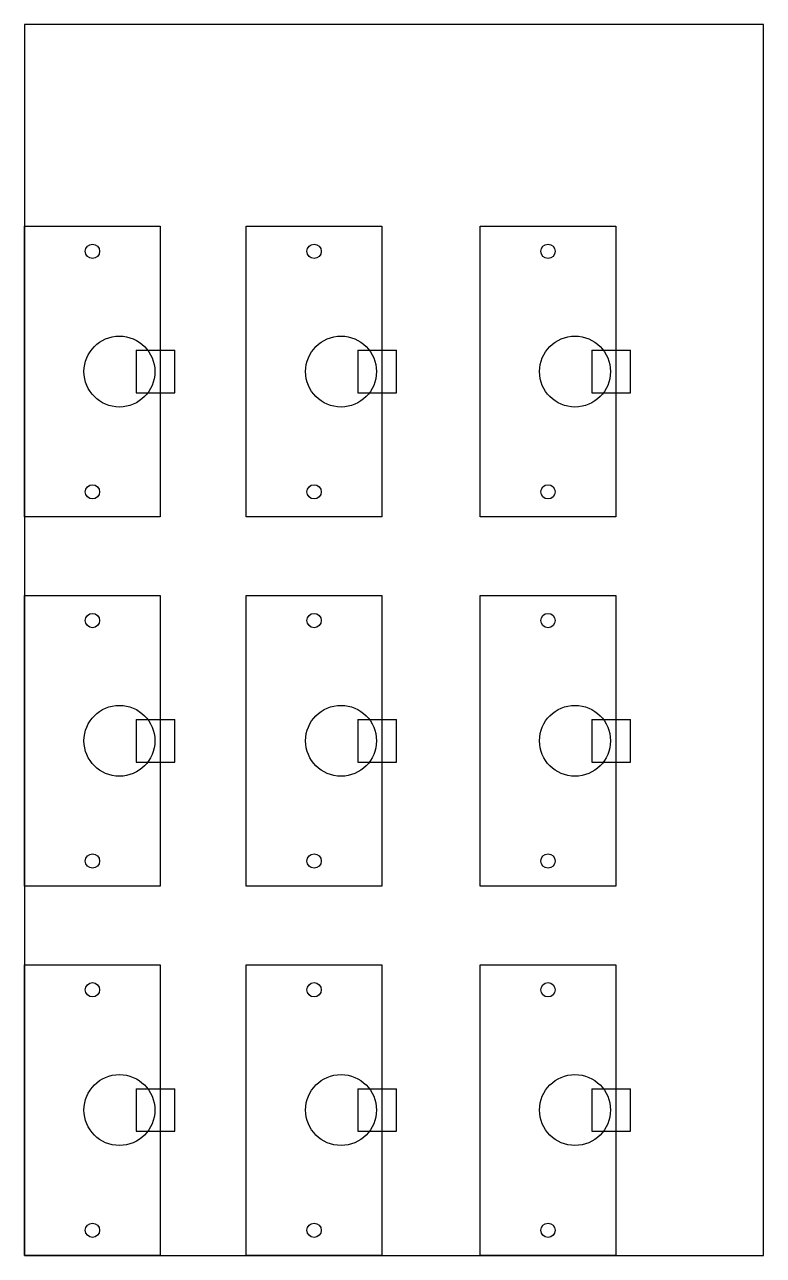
# Model space of a CAD drawing. Extents: x 0 to 6, y 0 to 10.
import ezdxf

# ---------------------------------------------------------------- set-up
doc = ezdxf.new("R2010")
doc.units = 0
for name, color, linetype in [('boundary', 5, 'CONTINUOUS'), ('hole_thru_4-40', 6, 'CONTINUOUS'), ('stock', 8, 'CONTINUOUS'), ('tube_circle', 2, 'CONTINUOUS'), ('tube_cutout', 3, 'CONTINUOUS')]:
    doc.layers.add(name, color=color, linetype=linetype)

msp = doc.modelspace()

# ---------------------------------------------------------------- linework, layer by layer
at = {"layer": 'boundary'}
for p, q in [((0, 6), (0, 8.362)), ((0, 8.362), (1.102, 8.362)), ((1.102, 8.362), (1.102, 6)), ((1.8, 6), (1.8, 8.362)), ((1.8, 8.362), (2.902, 8.362)), ((2.902, 8.362), (2.902, 6)), ((3.7, 6), (3.7, 8.362)), ((3.7, 8.362), (4.802, 8.362)), ((4.802, 8.362), (4.802, 6)), ((1.102, 6), (0, 6)), ((2.902, 6), (1.8, 6)), ((4.802, 6), (3.7, 6)), ((0, 3), (0, 5.362)), ((0, 5.362), (1.102, 5.362)), ((1.102, 5.362), (1.102, 3)), ((1.8, 3), (1.8, 5.362)), ((1.8, 5.362), (2.902, 5.362)), ((2.902, 5.362), (2.902, 3)), ((3.7, 3), (3.7, 5.362)), ((3.7, 5.362), (4.802, 5.362)), ((4.802, 5.362), (4.802, 3)), ((1.102, 3), (0, 3)), ((2.902, 3), (1.8, 3)), ((4.802, 3), (3.7, 3)), ((0, 0), (0, 2.362)), ((0, 2.362), (1.102, 2.362)), ((1.102, 2.362), (1.102, 0)), ((1.8, 0), (1.8, 2.362)), ((1.8, 2.362), (2.902, 2.362)), ((2.902, 2.362), (2.902, 0)), ((3.7, 0), (3.7, 2.362)), ((3.7, 2.362), (4.802, 2.362)), ((4.802, 2.362), (4.802, 0)), ((1.102, 0), (0, 0)), ((2.902, 0), (1.8, 0)), ((4.802, 0), (3.7, 0))]:
    msp.add_line(p, q, dxfattribs=at)
at = {"layer": 'hole_thru_4-40'}
for centre in [(0.551, 8.158), (2.351, 8.158), (4.251, 8.158), (0.551, 6.204), (2.351, 6.204), (4.251, 6.204), (0.551, 5.158), (2.351, 5.158), (4.251, 5.158), (0.551, 3.204), (2.351, 3.204), (4.251, 3.204), (0.551, 2.158), (2.351, 2.158), (4.251, 2.158), (0.551, 0.204), (2.351, 0.204), (4.251, 0.204)]:
    msp.add_circle(centre, 0.058, dxfattribs=at)
at = {"layer": 'stock'}
for p, q in [((6, 10), (0, 10)), ((0, 10), (0, 0)), ((6, 0), (6, 10)), ((0, 0), (6, 0))]:
    msp.add_line(p, q, dxfattribs=at)
at = {"layer": 'tube_circle'}
for centre in [(0.77, 7.181), (2.57, 7.181), (4.47, 7.181), (0.77, 4.181), (2.57, 4.181), (4.47, 4.181), (0.77, 1.181), (2.57, 1.181), (4.47, 1.181)]:
    msp.add_circle(centre, 0.288, dxfattribs=at)
at = {"layer": 'tube_cutout'}
for p, q in [((0.906, 7.354), (0.906, 7.008)), ((0.906, 7.354), (1.22, 7.354)), ((1.22, 7.008), (1.22, 7.354)), ((2.706, 7.354), (2.706, 7.008)), ((2.706, 7.354), (3.02, 7.354)), ((3.02, 7.008), (3.02, 7.354)), ((4.606, 7.354), (4.606, 7.008)), ((4.606, 7.354), (4.92, 7.354)), ((4.92, 7.008), (4.92, 7.354)), ((0.906, 7.008), (1.22, 7.008)), ((2.706, 7.008), (3.02, 7.008)), ((4.606, 7.008), (4.92, 7.008)), ((0.906, 4.354), (0.906, 4.008)), ((0.906, 4.354), (1.22, 4.354)), ((1.22, 4.008), (1.22, 4.354)), ((2.706, 4.354), (2.706, 4.008)), ((2.706, 4.354), (3.02, 4.354)), ((3.02, 4.008), (3.02, 4.354)), ((4.606, 4.354), (4.606, 4.008)), ((4.606, 4.354), (4.92, 4.354)), ((4.92, 4.008), (4.92, 4.354)), ((0.906, 4.008), (1.22, 4.008)), ((2.706, 4.008), (3.02, 4.008)), ((4.606, 4.008), (4.92, 4.008)), ((0.906, 1.354), (0.906, 1.008)), ((0.906, 1.354), (1.22, 1.354)), ((1.22, 1.008), (1.22, 1.354)), ((2.706, 1.354), (2.706, 1.008)), ((2.706, 1.354), (3.02, 1.354)), ((3.02, 1.008), (3.02, 1.354)), ((4.606, 1.354), (4.606, 1.008)), ((4.606, 1.354), (4.92, 1.354)), ((4.92, 1.008), (4.92, 1.354)), ((0.906, 1.008), (1.22, 1.008)), ((2.706, 1.008), (3.02, 1.008)), ((4.606, 1.008), (4.92, 1.008))]:
    msp.add_line(p, q, dxfattribs=at)

doc.saveas('drawing.dxf')
